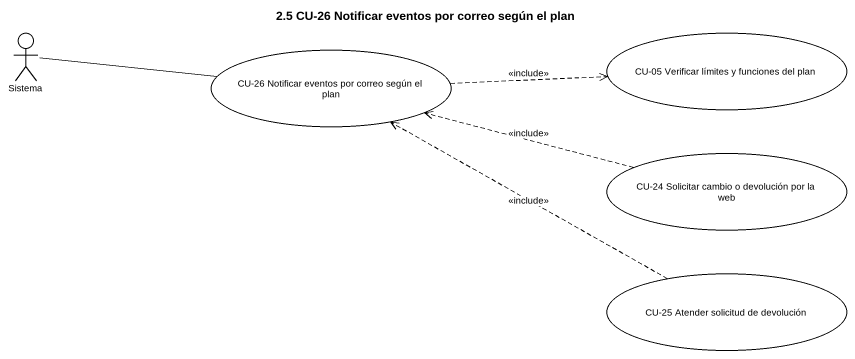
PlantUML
@startuml
title 2.5 CU-26 Notificar eventos por correo según el plan
actor Sistema
usecase "CU-05 Verificar límites y funciones del plan" as CU_05_Verificar_límites_y
usecase "CU-26 Notificar eventos por correo según el plan" as CU_26_Notificar_eventos_por
usecase "CU-24 Solicitar cambio o devolución por la web" as CU_24_Solicitar_cambio_o
usecase "CU-25 Atender solicitud de devolución" as CU_25_Atender_solicitud_de
Sistema -right- CU_26_Notificar_eventos_por
CU_26_Notificar_eventos_por .right.> CU_05_Verificar_límites_y : <<include>>
CU_24_Solicitar_cambio_o .left.> CU_26_Notificar_eventos_por : <<include>>
CU_25_Atender_solicitud_de .left.> CU_26_Notificar_eventos_por : <<include>>
@enduml
